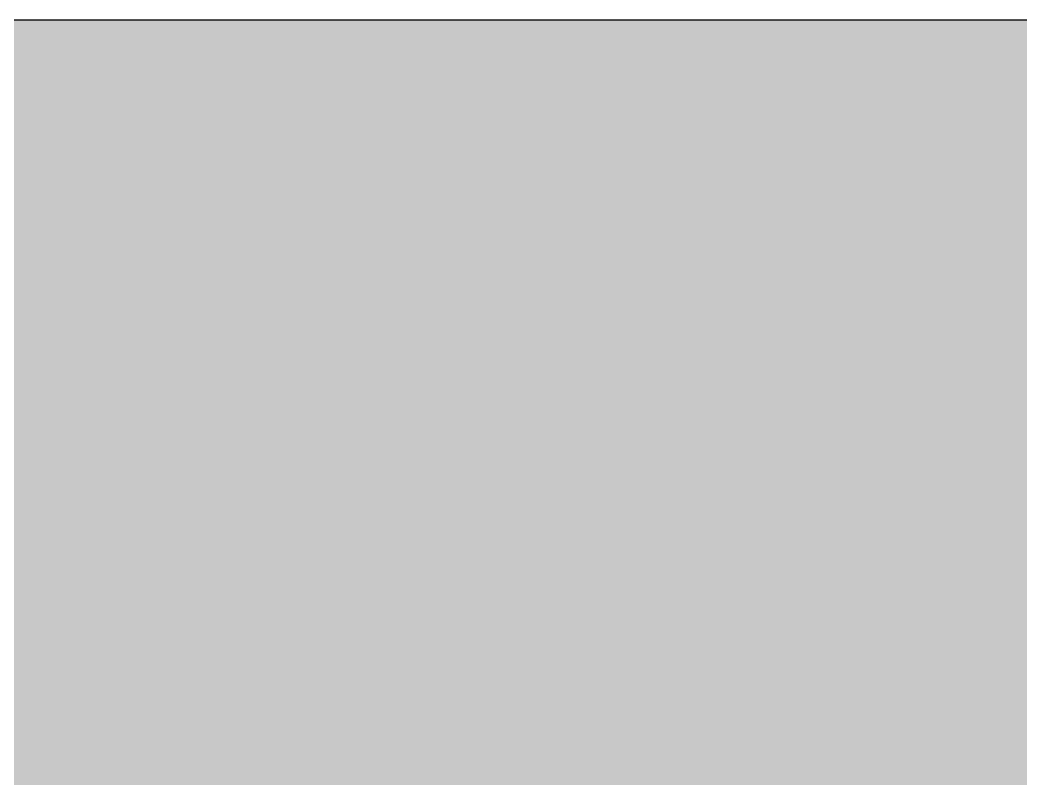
# Model space of a CAD drawing. Header units: millimetres. Extents: x -4391136 to -1798569, y -886572 to -291056.
# Drawn here: x -2456046.6 to -2455989.1, y -393455.5 to -393411.9 of the extents above; entities that cross this region are included whole.
import ezdxf

# ---------------------------------------------------------------- set-up
doc = ezdxf.new("R2010")
doc.units = ezdxf.units.MM
doc.set_wipeout_variables(frame=1)
doc.linetypes.add('HIDDEN', pattern=[0.375, 0.25, -0.125])
for name, color, linetype in [('000 - STRUCTURE_STEEL_ACCESORIES_MAIN_COLOR_2', 7, 'Continuous'), ('000 - STRUCTURE_STEEL_ACCESORIES_WIPEOUT_', 7, 'Continuous'), ('010 - ASPG_ACCESSORIES_HATCH_', 7, 'Continuous'), ('010 - ASPG_ACCESSORIES_MAIN_COLOR_1', 7, 'Continuous'), ('010 - ASPG_ACCESSORIES_SUB_COLOR_1', 7, 'Continuous'), ('010 - ASPG_ACCESSORIES_WIPEOUT_', 7, 'Continuous'), ('010 - ASPG_FASTERN_MAIN_COLOR_1', 7, 'Continuous'), ('010 - ASPG_FASTERN_SUB_COLOR_2', 7, 'Continuous'), ('010 - ASPG_FLASHING_HATCH_', 7, 'Continuous'), ('010 - ASPG_FLASHING_MAIN_COLOR_2', 7, 'Continuous'), ('010 - ASPG_FLASHING_MAIN_COLOR_4', 7, 'Continuous'), ('010 - ASPG_FLASHING_WIPEOUT_', 7, 'Continuous'), ('010 - ASPG_FRAMING_MAIN_COLOR_1', 7, 'Continuous'), ('010 - ASPG_FRAMING_WIPEOUT_', 7, 'Continuous'), ('_PP-Dim', 7, 'Continuous'), ('Xref-C-1-PP17-AR-2214-01-B$0$A-GLAZ-CURT', 7, 'Continuous'), ('Xref-C-1-PP17-AR-2214-01-B$0$S-BEAM', 7, 'Continuous'), ('Xref-C-1-PP17-AR-2214-01-B$0$WALL-E', 7, 'Continuous')]:
    doc.layers.add(name, color=color, linetype=linetype)
doc.layers.add('010 - ASPG_FASTERN_DEF_SUB', color=7, linetype='Continuous', plot=False)
pattern_1 = [(45, (68845973.91123614, -106253.6340706302), (-4.041115254481119, 4.041115254481119), []), (45, (68845976.60531414, -106253.6340706302), (-4.041115254481119, 4.041115254481119), [])]

# ---------------------------------------------------------------- blocks, each defined once
blk = doc.blocks.new('Xref-C-1-PP17-AR-2214-01-B$0$DPA_Curved type B - Curved Type B-31237759-ENTRANCE 2 - LOWER ROOF FLOOR PLAN01-flat-1')
at = {"layer": 'Xref-C-1-PP17-AR-2214-01-B$0$A-GLAZ-CURT', "lineweight": 9}
h = blk.add_hatch(dxfattribs=at)
h.set_pattern_fill('ACET-2D-FP_14', angle=90, style=0, pattern_type=2)
h.set_pattern_definition([(49.99999999999999, (2729937.736, 504833.3970000008), (-459.0337474724126, 385.1750482020262), [76.2, -838.2]), (355, (2729937.736, 504833.3970000008), (65.28252745750682, 746.1827032957547), [60.96000000000002, -670.5600000000001]), (100.451, (2729998.464, 504828.0840000007), (-693.3830033246076, -127.8976821547151), [64.76000000000005, -712.3600000000005]), (46.18400000000002, (2729937.736, 505036.5970000007), (-648.57248621923, 622.3064181256742), [114.3, -1257.299999999999]), (96.63599999999998, (2730028.096000001, 505022.5830000007), (-1050.534318683824, -122.2199233656637), [97.14000000000117, -1068.540000000013]), (351.184, (2729937.736, 505036.5970000007), (172.1971373415032, 1110.274966525139), [91.44000000000007, -1005.840000000001]), (21.00000000000002, (2730039.336000001, 504985.7970000007), (-214.7433929342338, 559.4256646482162), [76.20000000000027, -838.2000000000031]), (326, (2730039.336000001, 504985.7970000007), (418.8539380654042, 620.9765000836201), [60.95999999999974, -670.559999999997]), (71.45100000000002, (2730089.874, 504951.7080000007), (-668.4524660190125, 224.2969172171013), [64.75999999999986, -712.3599999999984]), (37.50000000000001, (2729937.736, 504833.3970000008), (-158.7692420154775, 206.9121046213362), [33.528, -628.904, 33.528, -1320.292]), (37.50000000000001, (2729937.736, 504833.3970000008), (-158.7692420154775, 206.9121046213362), [-695.96, -647.192, 33.528, -639.572]), (7.499999999999995, (2729937.736, 504833.3970000008), (-47.30360574389218, 359.3065578758988), [33.52799999999999, -354.5839999999999, 33.52799999999999, -870.204]), (7.499999999999995, (2729937.736, 504833.3970000008), (-47.30360574389218, 359.3065578758988), [-421.64, -613.6639999999999, 33.52799999999999, -223.012]), (327.5, (2729711.168000001, 504833.3970000008), (146.1911639370438, 229.474161533996), [33.52800000000036, -220.4720000000024, -1844.04000000002]), (327.5, (2729711.168000001, 504833.3970000008), (146.1911639370438, 229.474161533996), [-254.0000000000028, 33.52800000000036, -758.9520000000082, -1051.560000000011]), (327.5, (2729711.168000001, 504833.3970000008), (146.1911639370438, 229.474161533996), [-1046.480000000011, 33.52800000000036, -1018.032000000011]), (317.5, (2729609.568, 504833.3970000008), (321.0978918266118, 350.4168590258025), [33.52799999999964, -296.6719999999968, 33.52799999999964, -1239.519999999987]), (317.5, (2729609.568, 504833.3970000008), (321.0978918266118, 350.4168590258025), [-363.7279999999961, -492.7599999999947, 33.52799999999964, -713.2319999999922])])
h.paths.add_polyline_path([(-3.259629011154175e-09, -750.0000001529115), (149.9999999967404, -750.0000001529115), (149.9999999967404, -700.0000001529697), (189.999999997206, -700.0000001529697), (199.999999997206, -690.0000001530279), (173.1051923334599, -576.677522799524), (156.8743433556519, -461.3437719100621), (151.4483587355353, -345.0000000798609), (156.8743433412164, -228.6562282490777), (173.2759108911268, -112.603146939131), (199.9999999529682, -6.402842700481415e-10), (173.1051923055202, 113.3224773565307), (156.8743433435448, 228.6562282480299), (151.4483587383293, 345.0000000788714), (156.8743433584459, 461.3437719088979), (173.2759108911268, 577.3968530856073), (199.999999997206, 690.0000001520966), (189.999999997206, 700.0000001521548), (149.9999999967404, 700.0000001521548), (149.9999999967404, 750.0000001518638), (-3.259629011154175e-09, 750.0000001518638)])
at = {"layer": 'Xref-C-1-PP17-AR-2214-01-B$0$A-GLAZ-CURT', "color": 7, "lineweight": 35}
blk.add_line((0, 750.0000001523877), (0, -750.0000001523877), dxfattribs=at)
blk = doc.blocks.new('W-1-PP17-ENT2_REV00_20260526-152612_EX_LOPF-1')
at = {"layer": 'Xref-C-1-PP17-AR-2214-01-B$0$S-BEAM', "color": 7}
blk.add_line((-19234.99999829847, -10205.01763978606), (470.0000017015263, -10205.01763978606), dxfattribs=at)
at = {"layer": 'Xref-C-1-PP17-AR-2214-01-B$0$WALL-E', "color": 7}
blk.add_line((970.0000017015263, -10204.99999999866), (-13434.99999984959, -10204.99999999866), dxfattribs=at)
at = {"color": 7, "rotation": 270}
blk.add_blockref('Xref-C-1-PP17-AR-2214-01-B$0$DPA_Curved type B - Curved Type B-31237759-ENTRANCE 2 - LOWER ROOF FLOOR PLAN01-flat-1', (-8184.450245452113, -10205.0088198926), dxfattribs=at)
blk = doc.blocks.new('*U1995')
at = {"color": 7}
blk.add_wipeout([(7.958078640513122e-13, -5.002220859751105e-12), (1749.9999999999977, -5.002220859751105e-12), (1749.9999999999977, 119.92499999998381), (7.958078640513122e-13, 119.92499999998381)], dxfattribs=at).dxf.layer = '010 - ASPG_FRAMING_WIPEOUT_'
at = {"layer": '010 - ASPG_FRAMING_MAIN_COLOR_1', "color": 7}
blk.add_line((2.91038304567337e-11, 0), (1750, 0), dxfattribs=at)
blk = doc.blocks.new('W-1-PP17-ENT2_REV00_20260528-225335_ASPG_UPPF')
at = {"color": 7}
blk.add_blockref('*U1995', (-10100, -10204.9999999986), dxfattribs=at)
blk = doc.blocks.new('G$C7D677D58')
at = {"layer": '010 - ASPG_FASTERN_MAIN_COLOR_1'}
h = blk.add_hatch(dxfattribs=at)
h.set_pattern_fill('ANSI35', scale=0.02, angle=280.6768409131589, style=0)
h.set_pattern_definition([(145.6768409131589, (67.45353497568851, -13.09426057516771), (0.00281929956869494, 0.00412935224241727), []), (145.6768409131589, (67.45006064978782, -13.09491560150343), (0.00281929956869494, 0.00412935224241727), [0.006249999999999968, -0.001249999999999992, 0, -0.001249999999999992])])
h.paths.add_polyline_path([(0.02989179726182556, 0.01545000000078289), (0.02447319464567954, 0.01545000000078289), (0.02447319464567954, 0.0005500000004303729), (0.02989179726182556, 0.0005500000004303729)])
at = {"layer": '010 - ASPG_FASTERN_DEF_SUB', "color": 7, "ltscale": 0.1}
blk.add_line((0.03829179726176335, 0.007999999999924512), (0, 0.007999999999924512, -2.806346833239134e-06), dxfattribs=at)
at = {"layer": '010 - ASPG_FASTERN_MAIN_COLOR_1', "color": 7}
for p, q in [((0.01327319464712673, 0, -2.806346833239134e-06), (0.01327319464712673, 0.01599999999996271, -2.806346833239134e-06)), ((0.01327319464712673, 0.01599999999996271, -2.806346833239134e-06), (0.01447319464705288, 0.01599999999996271, -2.806346833239134e-06)), ((0.01447319464705288, 0.01599999999996271, -2.806346833239134e-06), (0.01447319464705288, 0, -2.806346833239134e-06)), ((0.02989179726182556, 0), (0.02989179726182556, 0.01599999999996271)), ((0.02989179726182556, 0.01599999999996271), (0.03109179726175171, 0.01599999999996271)), ((0.03109179726175171, 0.01599999999996271), (0.03109179726175171, 0)), ((0.01247319464710017, 0.01492820323028354, -2.806346833239134e-06), (0.007673194646940829, 0.01492820323028354, -2.806346833239134e-06)), ((0.03109179726175171, 0.001071796769679167), (0.03109179726175171, 0.01492820323028354)), ((0.03589179726191105, 0.01492820323028354), (0.03109179726175171, 0.01492820323028354)), ((0.006873194647141645, 0.002803847577297347, -2.806346833239134e-06), (0.006873194647141645, 0.01319615242266536, -2.806346833239134e-06)), ((0.01327319464712673, 0.002803847577297347, -2.806346833239134e-06), (0.01327319464712673, 0.01319615242266536, -2.806346833239134e-06)), ((0.03669179726193761, 0.002803847577297347), (0.03669179726193761, 0.01319615242266536)), ((0.002400000000079672, 0.01199999999994361, -2.806346833239134e-06), (0.001600000000053114, 0.01119999999991705, -2.806346833239134e-06)), ((0.006873194647141645, 0.01199999999994361, -2.806346833239134e-06), (0.002400000000079672, 0.01199999999994361, -2.806346833239134e-06)), ((0.001600000000053114, 0.00479999999993197, -2.806346833239134e-06), (0.001600000000053114, 0.01119999999991705, -2.806346833239134e-06)), ((0.006873194647141645, 0.01119999999991705, -2.806346833239134e-06), (0.001600000000053114, 0.01119999999991705, -2.806346833239134e-06)), ((0.01247319464710017, 0.01146410161504718, -2.806346833239134e-06), (0.007673194646940829, 0.01146410161504718, -2.806346833239134e-06)), ((0.03589179726191105, 0.01146410161504718), (0.03109179726175171, 0.01146410161504718)), ((0.006873194647141645, 0.00479999999993197, -2.806346833239134e-06), (0.001600000000053114, 0.00479999999993197, -2.806346833239134e-06)), ((0.002400000000079672, 0.003999999999905413, -2.806346833239134e-06), (0.001600000000053114, 0.00479999999993197, -2.806346833239134e-06)), ((0.01247319464710017, 0.00453589838480184, -2.806346833239134e-06), (0.007673194646940829, 0.00453589838480184, -2.806346833239134e-06)), ((0.03589179726191105, 0.00453589838480184), (0.03109179726175171, 0.00453589838480184)), ((0.006873194647141645, 0.003999999999905413, -2.806346833239134e-06), (0.002400000000079672, 0.003999999999905413, -2.806346833239134e-06)), ((0.01247319464710017, 0.001071796769679167, -2.806346833239134e-06), (0.007673194646940829, 0.001071796769679167, -2.806346833239134e-06)), ((0.03589179726191105, 0.001071796769679167), (0.03109179726175171, 0.001071796769679167)), ((0.01447319464705288, 0, -2.806346833239134e-06), (0.01327319464712673, 0, -2.806346833239134e-06)), ((0.03109179726175171, 0), (0.02989179726182556, 0))]:
    blk.add_line(p, q, dxfattribs=at)
blk.add_lwpolyline([(0.02989179726182556, 0.01545000000078289), (0.02447319464567954, 0.01545000000078289), (0.02447319464567954, 0.0005500000004303729), (0.02989179726182556, 0.0005500000004303729)], close=True, dxfattribs=at)
at = {"layer": '010 - ASPG_FASTERN_MAIN_COLOR_1', "color": 7, "elevation": -2.806346833239134e-06}
for points in [[(0.007673194646940829, 0.01492820323028354, 0.4618802153516978), (0.007673194646940829, 0.01146410161504718, 0.2309401076757868), (0.007673194646940829, 0.00453589838480184, 0.461880215351701), (0.007673194646940829, 0.001071796769679167)], [(0.01247319464710017, 0.01492820323028354, -0.4618802153516978), (0.01247319464710017, 0.01146410161504718, -0.2309401076757868), (0.01247319464710017, 0.00453589838480184, -0.461880215351701), (0.01247319464710017, 0.001071796769679167)], [(0.03589179726191105, 0.01492820323028354, -0.4618802153516978), (0.03589179726191105, 0.01146410161504718, -0.2309401076757868), (0.03589179726191105, 0.00453589838480184, -0.4618802153517009), (0.03589179726191105, 0.001071796769679167)]]:
    blk.add_lwpolyline(points, format="xyb", dxfattribs=at)
at = {"layer": '010 - ASPG_FASTERN_SUB_COLOR_2', "color": 7, "linetype": 'HIDDEN'}
for p, q in [((0.02989179726182556, 0.01199999999994361), (0.01447319464705288, 0.01199999999994361, -2.806346833239134e-06)), ((0.02989179726182556, 0.01119999999991705), (0.01447319464705288, 0.01119999999991705, -2.806346833239134e-06)), ((0.02989179726182556, 0.00479999999993197), (0.01447319464705288, 0.00479999999993197, -2.806346833239134e-06)), ((0.02989179726182556, 0.003999999999905413), (0.01447319464705288, 0.003999999999905413, -2.806346833239134e-06))]:
    blk.add_line(p, q, dxfattribs=at)
blk = doc.blocks.new('010 - ASPG_ACCESSORIES_BRACKET_FOR_FRAME_TYPE-1_CUT-VIEW')
at = {"color": 7}
blk.add_wipeout([(4.656612873077393e-10, 25.00000000008731), (4.656612873077393e-10, 1.8189894035458565e-12), (40, 1.8189894035458565e-12), (40, 3.000000000153044), (3.0000000003213074, 3.000000000153044), (3.0000000003213074, 25.00000000008731)], dxfattribs=at).dxf.layer = '010 - ASPG_ACCESSORIES_WIPEOUT_'
at = {"layer": '010 - ASPG_ACCESSORIES_HATCH_'}
h = blk.add_hatch(dxfattribs=at)
h.set_pattern_fill('ANSI32', scale=0.03)
h.set_pattern_definition(pattern_1)
h.paths.add_polyline_path([(1.452183664310724, 16.08500000019558), (1.100000000093132, 16.73000000005413), (0.7478163363412023, 16.08500000019558), (4.656612873077393e-10, 16.08500000019558), (4.656612873077393e-10, 25.00000000008731), (3.000000000465661, 25.00000000008731), (2.9848025678657, 16.08500000019558)])
h = blk.add_hatch(dxfattribs=at)
h.set_pattern_fill('ANSI32', scale=0.03)
h.set_pattern_definition(pattern_1)
h.paths.add_polyline_path([(4.656612873077393e-10, 0), (4.656612873077393e-10, 11.78062006374239), (0.1825785292312503, 11.91500000003725), (1.247816335875541, 11.91500000003725), (1.600000000558794, 11.27000000019325), (1.952183664776385, 11.91500000003725), (3.000000000465661, 11.9150000000518), (3.000000000465661, 3.000000000160071), (19.70000000018626, 3.000000000043656), (19.70000000018626, 1.164153218269348e-10)])
h = blk.add_hatch(dxfattribs=at)
h.set_pattern_fill('ANSI32', scale=0.03)
h.set_pattern_definition(pattern_1)
h.paths.add_polyline_path([(28.70000000018626, 1.164153218269348e-10), (28.70000000018626, 3.000000000043656), (40, 3.000000000160071), (40, 0)])
at = {"layer": '010 - ASPG_ACCESSORIES_MAIN_COLOR_1', "color": 7}
blk.add_lwpolyline([(4.656612873077393e-10, 25.00000000008731), (4.656612873077393e-10, 0), (40, 0), (40, 3.000000000160071), (3.000000000465661, 3.000000000160071), (3.000000000465661, 25.00000000008731)], close=True, dxfattribs=at)
at = {"layer": '010 - ASPG_ACCESSORIES_SUB_COLOR_1', "color": 7}
for points in [[(1.452183664310724, 16.08500000019558), (1.100000000093132, 16.73000000005413), (0.7478163363412023, 16.08500000019558), (4.656612873077393e-10, 16.08500000019558), (4.656612873077393e-10, 25.00000000008731), (3.000000000465661, 25.00000000008731), (2.9848025678657, 16.08500000019558)], [(4.656612873077393e-10, 0), (4.656612873077393e-10, 11.78062006374239), (0.1825785292312503, 11.91500000003725), (1.247816335875541, 11.91500000003725), (1.600000000558794, 11.27000000019325), (1.952183664776385, 11.91500000003725), (3.000000000465661, 11.9150000000518), (3.000000000465661, 3.000000000160071), (19.70000000018626, 3.000000000043656), (19.70000000018626, 1.164153218269348e-10)], [(28.70000000018626, 1.164153218269348e-10), (28.70000000018626, 3.000000000043656), (40, 3.000000000160071), (40, 0)]]:
    blk.add_lwpolyline(points, close=True, dxfattribs=at)
blk = doc.blocks.new('*U3072')
at = {"color": 7}
blk.add_wipeout([(44.99999999913143, 75.00000000000001), (44.99999999913144, 29.99999999956346), (3.552713678800501e-15, 29.99999999956345), (3.552713678800501e-15, 25.000000000000004), (49.99999999912689, 25.000000000000014), (49.999999999126885, 75.00000000000001)], dxfattribs=at).dxf.layer = '000 - STRUCTURE_STEEL_ACCESORIES_WIPEOUT_'
at = {"layer": '010 - ASPG_ACCESSORIES_HATCH_'}
h = blk.add_hatch(dxfattribs=at)
h.set_pattern_fill('ANSI32', scale=0.03, angle=-90.00000000000001)
h.set_pattern_definition([(315, (-106132.4892735402, -14494238.67851865), (1.01027881362028, 1.01027881362028), []), (315, (-106132.4892735402, -14494239.35203815), (1.01027881362028, 1.01027881362028), [])])
h.paths.add_polyline_path([(44.99999999912689, 75), (44.99999999912689, 30), (5.329070518200751e-15, 30), (5.329070518200751e-15, 25), (49.99999999912689, 25), (49.99999999912689, 75)])
at = {"layer": '000 - STRUCTURE_STEEL_ACCESORIES_MAIN_COLOR_2', "color": 7}
blk.add_lwpolyline([(44.99999999912689, 75), (44.99999999912689, 30), (5.329070518200751e-15, 30), (5.329070518200751e-15, 25), (49.99999999912689, 25), (49.99999999912689, 75)], close=True, dxfattribs=at)
at = {"color": 7, "xscale": -1000, "yscale": 1000, "zscale": 1000, "rotation": 90}
blk.add_blockref('G$C7D677D58', (32.19999999972061, 46.47319464554312, 0.001403173416619567), dxfattribs=at)
at = {"color": 7, "xscale": -1, "rotation": 180}
blk.add_blockref('010 - ASPG_ACCESSORIES_BRACKET_FOR_FRAME_TYPE-1_CUT-VIEW', (-4.656559582372211e-10, 25), dxfattribs=at)
blk = doc.blocks.new('*U3060')
at = {"layer": '010 - ASPG_FLASHING_HATCH_'}
h = blk.add_hatch(dxfattribs=at)
h.set_pattern_fill('DOTS', scale=0.5)
h.set_pattern_definition([(0, (0, 0), (19.84375, 39.6875), [0, -39.6875])])
h.paths.add_polyline_path([(0, -52), (3000.000000000233, -52), (3000.000000000175, -298), (1.094595811627281e-16, -298)])
at = {"layer": '010 - ASPG_FLASHING_MAIN_COLOR_2', "color": 7}
blk.add_lwpolyline([(0, -52), (3000.000000000233, -52), (3000.000000000175, -298), (1.094595811627281e-16, -298)], close=True, dxfattribs=at)
at = {"color": 7}
blk.add_wipeout([(0, 69.29999999994834), (2999.9999999998217, 69.29999999994834), (3000.0000000000546, -51.99999999999727), (0, -51.99999999999727)], dxfattribs=at).dxf.layer = '010 - ASPG_FLASHING_WIPEOUT_'
at = {"layer": '010 - ASPG_FLASHING_HATCH_'}
h = blk.add_hatch(dxfattribs=at)
h.set_pattern_fill('DOTS', scale=0.1)
h.set_pattern_definition([(0, (0, 0), (3.96875, 7.9375), [0, -7.9375])])
h.paths.add_polyline_path([(-2.8421709430404e-14, 69.29999999999998), (3000, 69.29999999999998), (3000.000000000233, -52.00000000000001), (3.155443620884047e-30, -52.00000000000001)])
at = {"layer": '010 - ASPG_FLASHING_MAIN_COLOR_4', "color": 7}
blk.add_lwpolyline([(-2.8421709430404e-14, 69.29999999999998), (3000, 69.29999999999998), (3000.000000000233, -52.00000000000001), (3.155443620884047e-30, -52.00000000000001)], close=True, dxfattribs=at)

msp = doc.modelspace()

# ---------------------------------------------------------------- block references
at = {"color": 7}
msp.add_blockref('W-1-PP17-ENT2_REV00_20260528-225335_ASPG_UPPF', (-2447156.514610203, -383210.8748381315), dxfattribs=at)

# ---------------------------------------------------------------- next in the draw order: block references
at = {"layer": '_PP-Dim', "color": 7}
msp.add_blockref('W-1-PP17-ENT2_REV00_20260526-152612_EX_LOPF-1', (-2447156.514610203, -383210.8748381315), dxfattribs=at)

# ---------------------------------------------------------------- next in the draw order: block references
at = {"color": 7, "yscale": -1, "rotation": 90}
msp.add_blockref('*U3072', (-2456016.514610203, -393465.8748381326), dxfattribs=at)

# ---------------------------------------------------------------- next in the draw order: block references
at = {"color": 7, "xscale": -1, "rotation": 180}
msp.add_blockref('*U3060', (-2456091.514610203, -393463.8748381311), dxfattribs=at)

doc.saveas('drawing.dxf')
